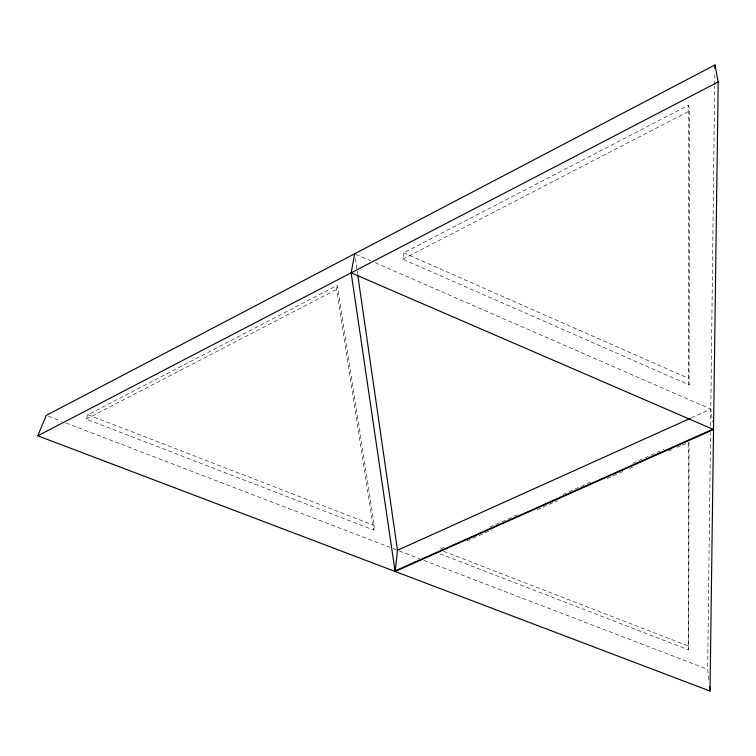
<?xml version="1.0" encoding="UTF-8"?>
<svg xmlns="http://www.w3.org/2000/svg" width="756" height="756" viewBox="0 0 756 756"><rect width="100%" height="100%" fill="white"/><g stroke="black" fill="none" stroke-linecap="round" stroke-linejoin="round"><path stroke-width="0.57" stroke-dasharray="3.78 2.83" d="M689.066 384.917L688.272 378.217L688.669 105.122L403.666 252.854L402.797 259.185L689.066 384.917L689.567 110.924L688.669 105.122M440.077 553.865L688.678 649.895L688.65 439.519M688.678 649.895L689.066 442.033L681.515 445.397M708.788 679.606L707.673 669.325L710.517 432.678M710.602 425.609L714.675 86.175M714.694 84.993L714.836 73.209M373.757 530.079L374.352 525.533L337.327 285.314L87.913 414.723L86.241 419.107L373.757 530.079L336.514 289.482L337.327 285.314M86.241 419.107L336.514 289.482M402.797 259.185L689.567 110.924M691.419 417.86L710.801 409.128L712.521 421.952M440.361 549.149L445.738 546.749M489.803 527.083L519.901 513.655M562.889 494.462L592.987 481.033M632.753 463.286L663.929 449.376M467 540.956L491.797 529.909M537.072 509.742L557.55 500.614M607.144 478.529L624.39 470.846M629.776 468.446L633.008 467M668.587 451.152L671.819 449.716M677.206 447.316L680.438 445.87M48.441 416.263L61.652 421.338M66.055 423.029L391.995 548.147M393.101 548.572L419.504 558.703M423.899 560.394L707.673 669.325M443.677 551.332L688.31 646.011M87.913 414.723L374.352 525.533M355.764 254.243L370.912 260.848M375.241 262.738L710.801 409.128M403.666 252.854L688.272 378.217M355.348 258.439L357.04 270.109M357.21 271.281L357.541 273.615"/><path stroke-width="1.13" d="M714.892 68.494L714.93 64.959L46.239 415.422L37.8 435.796L710.026 691.041L718.2 81.941L714.93 64.959M395.19 570.884L713.456 428.954L713.532 429.521L395.123 571.47L397.505 550.264L357.711 274.778M395.123 571.47L351.162 272.831L354.677 253.77M37.8 435.796L718.2 81.941M397.505 550.264L690.341 418.342M351.162 272.831L713.532 429.521M709.534 686.467L710.026 691.041"/></g></svg>
